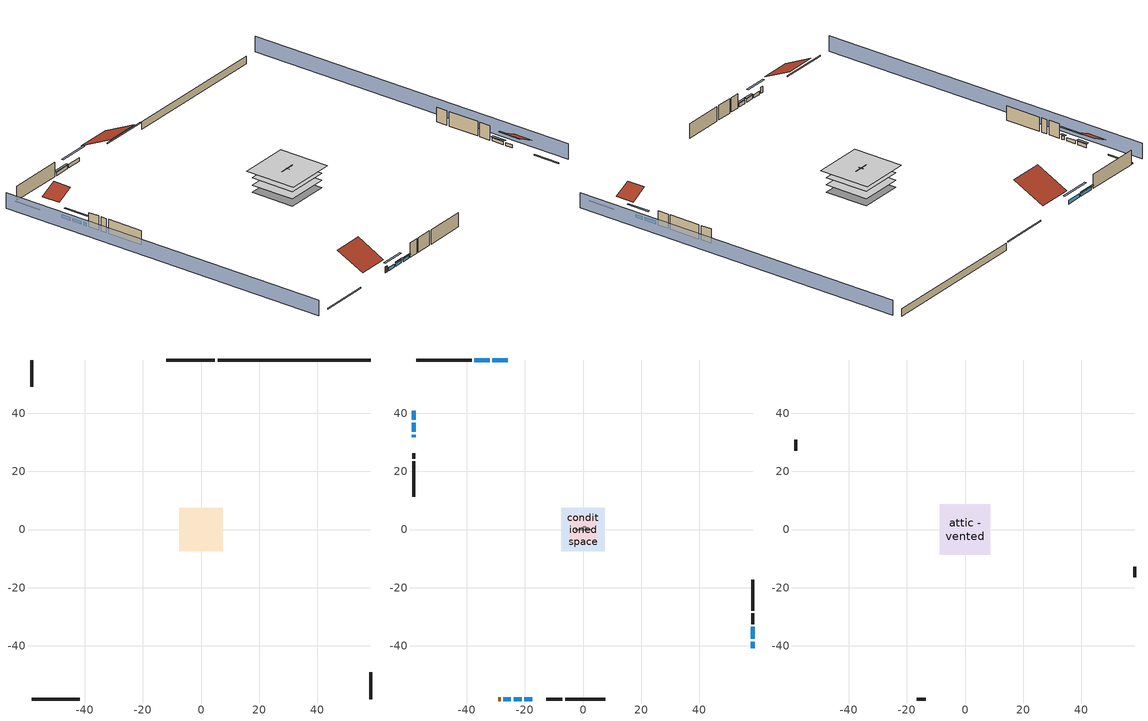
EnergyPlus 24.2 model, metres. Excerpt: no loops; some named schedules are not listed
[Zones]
basement - unconditioned
 floor foundation (Slab2 construction): -7.41,-7.41 -7.41,7.41 7.41,7.41 7.41,-7.41 z-2.13
 wall outside (RimJoist1 construction): 4.74,58.28 -11.93,58.28 z0.3:0.61
 wall outside (RimJoist2 construction): 58.28,-58.28 58.28,-49.02 z0.3:0.61
 wall outside (RimJoist3 construction): -58.28,-58.28 -41.61,-58.28 z0.3:0.61
 wall outside (RimJoist4 construction): -58.28,58.28 -58.28,49.02 z0.3:0.61
 wall foundation (FoundationWall1 construction): 58.28,58.28 5.67,58.28 z-2.13:0.3
air source heat pump airloop ret air zone
 floor adiabatic (AdiabaticConst): 0,0 0,1 1,1 1,0 z0
 wall adiabatic (AdiabaticConst): 0,1 0,0 1,0 1,1 0,1 z0:1
 ceiling adiabatic (AdiabaticConst): 1,0 1,1 0,1 0,0 z1
conditioned space
 floor to basement - unconditioned (Floor1 construction): -7.41,-7.41 -7.41,7.41 7.41,7.41 7.41,-7.41 z0.3
 floor to garage (Floor2 construction): -4.48,-4.48 -4.48,4.48 4.48,4.48 4.48,-4.48 z0.3
 floor adiabatic (AdiabaticFloorConstruction): -7.41,-7.41 -7.41,7.41 7.41,7.41 7.41,-7.41 z2.74
 wall outside (AdiabaticWallConstruction 1): -29.2,-58.28 -28.28,-58.28 z0.3:2.34
 wall outside (AdiabaticWallConstruction): -25.83,58.28 -31.15,58.28 / -32.08,58.28 -37.4,58.28 / -20.2,-58.28 -17.5,-58.28 / -58.28,32.63 -58.28,31.73 z0.3:1.49; -58.28,40.89 -58.28,37.69 / 58.28,-37.61 58.28,-33.43 / -58.28,36.76 -58.28,33.56 z0.3:1.4; 58.28,-40.89 58.28,-38.53 z0.3:1.34; -27.35,-58.28 -24.78,-58.28 z0.3:1.43; -23.85,-58.28 -21.13,-58.28 z0.3:1.52
 wall outside (Wall3 construction): -38.33,58.28 -57.35,58.28 z0.3:5.18
 wall outside (Wall4 construction): 58.28,-27.92 58.28,-17.35 z0.3:5.18
 wall outside (Wall7 construction): -6.14,-58.28 7.67,-58.28 z0.3:5.18
 wall outside (Wall8 construction): -58.28,23.42 -58.28,11.25 z0.3:5.18
 wall to garage (Wall5 construction): -2.74,0 2.74,0 z0.3:5.18
 wall to garage (Wall6 construction): 0,-0.91 0,0.91 z0.3:5.18
 window (WindowConstruction): -25.83,58.28 -31.15,58.28 z0.3:1.49
 window (WindowConstruction 9): -58.28,40.89 -58.28,37.69 z0.3:1.4
 window (WindowConstruction 1): -32.08,58.28 -37.4,58.28 z0.3:1.49
 window (WindowConstruction 2): 58.28,-40.89 58.28,-38.53 z0.3:1.34
 window (WindowConstruction 3): 58.28,-37.61 58.28,-33.43 z0.3:1.4
 window (WindowConstruction 4): -27.35,-58.28 -24.78,-58.28 z0.3:1.43
 window (WindowConstruction 5): -23.85,-58.28 -21.13,-58.28 z0.3:1.52
 window (WindowConstruction 6): -20.2,-58.28 -17.5,-58.28 z0.3:1.49
 window (WindowConstruction 7): -58.28,36.76 -58.28,33.56 z0.3:1.4
 window (WindowConstruction 8): -58.28,32.63 -58.28,31.73 z0.3:1.49
 door (Door): -29.2,-58.28 -28.28,-58.28 z0.3:2.34
 ceiling adiabatic (AdiabaticFloorConstruction): 7.41,-7.41 7.41,7.41 -7.41,7.41 -7.41,-7.41 z2.74
garage
 floor foundation (Slab1 construction): -4.48,-4.48 -4.48,4.48 4.48,4.48 4.48,-4.48 z0
 wall outside (Wall1 construction): 58.28,-32.5 58.28,-28.84 z0.3:5.18
 wall outside (Wall12 construction): -58.28,26.18 -58.28,24.35 z0.3:5.18
 wall outside (Wall2 construction): -12.56,-58.28 -7.07,-58.28 z0.3:5.18
attic - vented
 floor to conditioned space (Floor3 construction Reversed): -8.66,-8.66 -8.66,8.66 8.66,8.66 8.66,-8.66 z5.18
 wall outside (Wall10 construction): -58.28,30.81 -58.28,27.11 z0.3:5.18
 wall outside (Wall11 construction): -16.57,-58.28 -13.48,-58.28 z0.3:5.18
 wall outside (Wall9 construction): 58.28,-16.42 58.28,-12.72 z0.3:5.18
 roof outside (Roof1 construction): -24.9,58.28,5.18 -24.9,47.51,10.57 -12.86,47.51,10.57 -12.86,58.28,5.18
 roof outside (Roof2 construction): 58.28,-41.82,5.18 52.68,-41.82,7.98 52.68,-48.09,7.98 58.28,-48.09,5.18
 roof outside (Roof3 construction): -58.28,41.82,5.18 -52.68,41.82,7.98 -52.68,48.09,7.98 -58.28,48.09,5.18
 roof outside (Roof4 construction): -30.12,-58.28,5.18 -30.12,-48.84,9.9 -40.68,-48.84,9.9 -40.68,-58.28,5.18
shading: -62.85,58.28 -62.85,-58.28 / 62.85,-58.28 62.85,58.28 z0:5.18; -33.9,58.28 -23.09,58.28 -23.09,58.89 -33.9,58.89 z4.24; -58.28,37.39 -58.28,41.2 -58.89,41.2 -58.89,37.39 z1.71; -37.71,58.28 -31.78,58.28 -31.78,58.89 -37.71,58.89 z1.8; 58.28,-35.79 58.28,-43.64 58.89,-43.64 58.89,-35.79 z4.08; 58.28,-33.13 58.28,-37.91 58.89,-37.91 58.89,-33.13 z1.71; -22.04,-58.28 -30.1,-58.28 -30.1,-58.89 -22.04,-58.89 z4.18; -20.83,-58.28 -24.16,-58.28 -24.16,-58.89 -20.83,-58.89 z1.83; -17.19,-58.28 -20.51,-58.28 -20.51,-58.89 -17.19,-58.89 z1.8; -58.28,30.82 -58.28,39.51 -58.89,39.51 -58.89,30.82 z4.15; -58.28,31.43 -58.28,32.94 -58.89,32.94 -58.89,31.43 z1.8
[Building]
Building 1: Terrain=Suburbs
[Site:Location]
Portland Intl Arpt_OR: Latitude {deg}=45.59; Longitude {deg}=-122.6; Time Zone {hr}=-8; Elevation {m}=33; Keep Site Location Information=Yes
[Site:GroundTemperature:Shallow]
10.2558, 8.96328, 8.85977, 9.47314, 11.9355, 14.3863, 16.5111, 17.8571, 17.9714, 16.8767, 14.8061, 12.4304
[Site:WaterMainsTemperature]
Calculation Method=Schedule; Temperature Schedule=mains temperature schedule
[Material] Roughness=Rough; Thermal Absorptance=0.9
Name | Thickness {m} | Conductivity {W/m-K} | Density {kg/m3} | Specific Heat {J/kg-K} | Solar Absorptance | Visible Absorptance
asphalt or fiberglass shingles | 0.00635 | 0.162714 | 1121.4 | 1465.45 | 0.85 | 0.85
ceiling loosefill ins | 0.0846667 | 0.0480833 | 16.02 | 1046.75 | 0.7 | 0.7
ceiling stud and cavity | 0.1397 | 0.0920385 | 65.682 | 1177.47 | 0.7 | 0.7
concrete 4.0 in. | 0.1016 | 1.803125 | 2242.8 | 837.4 | 0.7 | 0.7
concrete 8.0 in. | 0.2032 | 1.803125 | 2242.8 | 837.4 | 0.7 | 0.7
door material | 0.04445 | 0.0612267 | 512.64 | 1214.23 | 0.7 | 0.7
floor covering | 0.0127 | 0.0433444 | 54.468 | 1339.84 | 0.6 | 0.6
floor rigid ins; wall rigid ins | 0.512978 | 0.029427 | 32.04 | 1214.23 | 0.7 | 0.7
floor stud and cavity | 0.1397 | 0.923637 | 92.3553 | 1139.71 | 0.7 | 0.7
floor stud and cavity 1 | 0.1397 | 1.75129 | 37.0049 | 1207.88 | 0.7 | 0.7
furniture material basement - unconditioned 1; furniture material conditioned space 1; furniture material garage 1 | 0.1524 | 0.115458 | 640.8 | 1214.23 | 0.6 | 0.6
gypsum board | 0.0127 | 0.160291 | 801 | 837.4 | 0.6 | 0.6
osb sheathing 0.5 in. | 0.0127 | 0.115458 | 512.64 | 1214.23 | 0.6 | 0.6
osb sheathing 0.5 in. 1; osb sheathing 0.5 in. 2; osb sheathing 0.5 in. 3 | 0.0127 | 0.115458 | 512.64 | 1214.23 | 0.7 | 0.7
osb sheathing 0.75 in. | 0.01905 | 0.115458 | 512.64 | 1214.23 | 0.7 | 0.7
rim joist stud and cavity | 0.0508 | 0.178688 | 50.32683 | 1063.81 | 0.6 | 0.6
roof rigid ins | 0.00281632 | 0.029427 | 32.04 | 1214.23 | 0.7 | 0.7
wall stud and cavity | 0.1397 | 0.727959 | 139.0536 | 1170.24 | 0.6 | 0.6
wall stud and cavity 1 | 0.1397 | 0.550994 | 139.0536 | 1170.24 | 0.7 | 0.7
wall stud and cavity 2 | 0.1397 | 0.335416 | 139.0536 | 1170.24 | 0.7 | 0.7
wall stud and cavity 3 | 0.0889 | 0.380278 | 52.3479 | 1209.89 | 0.7 | 0.7
wall stud and cavity 4 | 0.0889 | 0.391764 | 83.0341 | 1211.67 | 0.7 | 0.7
wood siding | 0.0254 | 0.102417 | 544.68 | 1172.36 | 0.85 | 0.85
wood siding 1; wood siding 2 | 0.0254 | 0.102417 | 544.68 | 1172.36 | 0.7 | 0.7
[Material:NoMass]
Adiabatic: Roughness=Rough; Thermal Resistance {m2-K/W}=176.1; Thermal Absorptance=0.9; Solar Absorptance=0.7; Visible Absorptance=0.7
[WindowMaterial:SimpleGlazingSystem]
WindowMaterial: U-Factor {W/m2-K}=4.76952; Solar Heat Gain Coefficient=0.63
[Construction]
AdiabaticConst: Adiabatic
AdiabaticFloorConstruction: floor stud and cavity 1, floor rigid ins, osb sheathing 0.75 in., floor covering
AdiabaticWallConstruction: wood siding 1, wall rigid ins, wall stud and cavity 3, gypsum board
AdiabaticWallConstruction 1: wood siding 2, wall rigid ins, wall stud and cavity 3, gypsum board
Door: door material
Floor1 construction; Floor2 construction: floor stud and cavity, osb sheathing 0.75 in., floor covering
Floor3 construction Reversed: gypsum board, ceiling stud and cavity, ceiling loosefill ins
FoundationWall1 construction: concrete 8.0 in.
furniture construction basement - unconditioned 1: furniture material basement - unconditioned 1
furniture construction conditioned space 1: furniture material conditioned space 1
furniture construction garage 1: furniture material garage 1
PartitionWallConstruction: gypsum board, wall stud and cavity 4, gypsum board
RimJoist1 construction; RimJoist2 construction; RimJoist3 construction; RimJoist4 construction: wood siding, rim joist stud and cavity
Roof1 construction; Roof2 construction; Roof3 construction; Roof4 construction: asphalt or fiberglass shingles, roof rigid ins, osb sheathing 0.5 in.
Slab1 construction; Slab2 construction: concrete 4.0 in.
Wall1 construction; Wall2 construction: wood siding, osb sheathing 0.5 in. 1, wall stud and cavity
Wall10 construction; Wall11 construction; Wall12 construction; Wall9 construction: wood siding, osb sheathing 0.5 in. 3, wall stud and cavity
Wall3 construction; Wall4 construction: wood siding, osb sheathing 0.5 in. 1, wall stud and cavity 1, gypsum board
Wall5 construction: osb sheathing 0.5 in. 2, wall stud and cavity 2, gypsum board
Wall6 construction: osb sheathing 0.5 in. 3, wall stud and cavity 2, gypsum board
Wall7 construction; Wall8 construction: wood siding, osb sheathing 0.5 in. 3, wall stud and cavity 1, gypsum board
WindowConstruction; WindowConstruction 1; WindowConstruction 2; WindowConstruction 3; WindowConstruction 4; WindowConstruction 5; WindowConstruction 6; WindowConstruction 7; WindowConstruction 8; WindowConstruction 9: WindowMaterial
[Zone] Multiplier=1
Name | Volume {m3} | Part of Total Floor Area
air source heat pump airloop ret air zone | 1 | No
attic - vented | 386.638 | Yes
basement - unconditioned | 534.962 | Yes
conditioned space | 1265.65 | Yes
garage | 195.726 | Yes
[Space]
Name | Zone | Space Type | Volume {m3}
air source heat pump airloop ret air space | air source heat pump airloop ret air zone | Plenum Space Type
attic - vented 1 | attic - vented |  | 386.638
basement - unconditioned 1 | basement - unconditioned |  | 534.962
conditioned space 1 | conditioned space |  | 1265.65
garage 1 | garage |  | 195.726
[SpaceList]
Plenum Space Type: air source heat pump airloop ret air space
[OtherEquipment] Design Level Calculation Method=EquipmentLevel
Name | Fuel Type | Zone or ZoneList or Space or SpaceList | Schedule | Design Level {W} | Fraction Latent | Fraction Radiant | Fraction Lost
air source heat pump airloop_0 RetCondToRP; air source heat pump airloop_0 RetSensLkToRP | None | air source heat pump airloop ret air space | Always On Discrete | 0 | 0 | 0 | 0
air source heat pump airloop_0 RetLatLkToRP | None | air source heat pump airloop ret air space | Always On Discrete | 0 | 1 | 0 | 0
air source heat pump airloop_0 RetCondToDZ; air source heat pump airloop_0 SupCondToDZ; air source heat pump airloop_0 SupSensLkToDZ; water heater sens | None | basement - unconditioned 1 | Always On Discrete | 0 | 0 | 0 | 0
air source heat pump airloop_0 SupLatLkToDZ; water heater lat | None | basement - unconditioned 1 | Always On Discrete | 0 | 1 | 0 | 0
water heater energy adjustment1 | Electricity | basement - unconditioned 1 | Always On Discrete | 0.01 | 0 | 0 | 1
air source heat pump airloop_0 SupCondToLv; air source heat pump airloop_0 SupSensLkToCond; mech vent house fan sensible load | None | conditioned space 1 | Always On Discrete | 0 | 0 | 0 | 0
air source heat pump airloop_0 SupLatLkToCond; mech vent house fan latent load | None | conditioned space 1 | Always On Discrete | 0 | 1 | 0 | 0
clothes dryer 1 | Electricity | conditioned space 1 | clothes_dryer | 0 | 0.015 | 0.081 | 0.85
cooking range 1 | NaturalGas | conditioned space 1 | cooking_range | 2844.03 | 0.16 | 0.384 | 0.2
general water use latent | None | conditioned space 1 | general water use schedule | 210.334 | 1 | 0 | 0
general water use sensible | None | conditioned space 1 | general water use schedule | -207.293 | 0 | 0.6 | 0
[ZoneInfiltration:EffectiveLeakageArea] Schedule=Always On Discrete
Name | Zone or Space | Effective Air Leakage Area {cm2} | Stack Coefficient | Wind Coefficient
infil attic - vented 1 | attic - vented 1 | 9987.63 | 0.000269167 | 4.70881e-05
infil garage 1 | garage 1 | 122.327 | 0.000129147 | 4.64657e-05
[ZoneMixing] Schedule=Always On Continuous; Design Flow Rate Calculation Method=Flow/Zone; Design Flow Rate {m3/s}=0
Name | Zone or Space | Source Zone or Space
whole house fan mix | attic - vented | conditioned space
air source heat pump airloop_0 ZoneMixCondToDZ mix | basement - unconditioned | conditioned space
air source heat pump airloop_0 ZoneMixDZToCond mix | conditioned space | basement - unconditioned
[SurfaceProperty:ExposedFoundationPerimeter] Exposed Perimeter Calculation Method=TotalExposedPerimeter
Name | Total Exposed Perimeter {m}
Slab2 | 52.60848
Slab1 | 21.9456
[InternalMass]
Name | Construction | Zone or ZoneList | Space or SpaceList | Surface Area {m2}
furniture mass basement - unconditioned 1 | furniture construction basement - unconditioned 1 | basement - unconditioned | basement - unconditioned 1 | 87.75621
furniture mass conditioned space 1 | furniture construction conditioned space 1 | conditioned space | conditioned space 1 | 207.62
partition wall mass | PartitionWallConstruction | conditioned space | conditioned space 1 | 519.049
furniture mass garage 1 | furniture construction garage 1 | garage | garage 1 | 8.02682
[ZoneInfiltration:DesignFlowRate] Schedule=Always On Discrete
Name | Zone or ZoneList or Space or SpaceList | Design Flow Rate Calculation Method | Design Flow Rate {m3/s} | Air Changes per Hour {1/hr} | Constant Term Coefficient | Temperature Term Coefficient | Velocity Term Coefficient | Velocity Squared Term Coefficient
basement_unconditioned 1 duct leakage imbalance infil flow | basement - unconditioned 1 | Flow/Zone | 0
infil basement - unconditioned 1 | basement - unconditioned 1 | AirChanges/Hour |  | 0.1 | 1 | 0 | 0 | 0
infil flow; natural vent flow; whole house fan flow | conditioned space 1 | Flow/Zone | 0
[SurfaceProperty:IncidentSolarMultiplier] Incident Solar Multiplier=1; Incident Solar Multiplier Schedule=trans schedule winter=0.85 summer=0.7
Window1; Window10; Window2; Window3; Window4; Window5; Window6; Window7; Window8; Window9
[Lights] Design Level Calculation Method=LightingLevel; Return Air Fraction=0; Fraction Radiant=0.6; Fraction Visible=0.2; Fraction Replaceable=1
Name | Zone or ZoneList or Space or SpaceList | Schedule | Lighting Level {W}
interior lighting | conditioned space 1 | lighting_interior | 647.284
garage lighting | garage 1 | lighting_garage | 8.35608
[People]
occupants: Zone or ZoneList or Space or SpaceList=conditioned space 1; Number of People Schedule=occupants; Number of People Calculation Method=People; Number of People=11; Fraction Radiant=0.314171; Sensible Heat Fraction=0.56303; Activity Level Schedule=occupants activity schedule; Carbon Dioxide Generation Rate {m3/s-W}=0; Enable ASHRAE 55 Comfort Warnings=No; Mean Radiant Temperature Calculation Type=EnclosureAveraged
[ElectricEquipment] Zone or ZoneList or Space or SpaceList=conditioned space 1; Design Level Calculation Method=EquipmentLevel
Name | Schedule | Design Level {W} | Fraction Latent | Fraction Radiant | Fraction Lost
ceiling fan | ceiling_fan | 17.4693 | 0 | 0.558 | 0
clothes dryer | clothes_dryer | 4072.78 | 0.015 | 0.081 | 0.85
clothes washer | clothes_washer | 165.915 | 0.03 | 0.162 | 0.7
cooking range | cooking_range | 97.0423 | 0.16 | 0.384 | 0.2
dishwasher | dishwasher | 581.612 | 0.3 | 0.18 | 0.4
fridge | fridge schedule | 49.4292 | 0 | 0.6 | 0
mech vent bath fan 0 | mech vent bath fan 0 schedule | 30 | 0 | 0 | 1
mech vent house fan | mech vent house fan schedule | 0 | 0 | 0 | 1
mech vent house fan cfis | mech vent house fan cfis schedule | 0 | 0 | 0 | 0
mech vent range fan 0 | mech vent range fan 0 schedule | 30 | 0 | 0 | 1
misc plug loads | plug_loads_other | 891.859 | 0.021 | 0.558 | 0.049
misc tv | plug_loads_tv | 1100.16 | 0 | 0.6 | 0
whole house fan | Always On Discrete | 0 | 0 | 0 | 1
[AirLoopHVAC:ReturnPlenum]
Air Loop HVAC Return Plenum 1: Zone=air source heat pump airloop ret air zone
[Foundation:Kiva] Wall Depth Below Slab {m}=0.2032
Name | Initial Indoor Air Temperature {C} | Wall Height Above Grade {m}
Foundation Kiva 1 | 13.4258 | 0.1016
Foundation Kiva 2 | 9.52053 | 0.3048
[Foundation:Kiva:Settings]
Soil Conductivity {W/m-K}=0.8655; Soil Density {kg/m3}=1842.3; Soil Specific Heat {J/kg-K}=418.7; Ground Solar Absorptivity=0.9; Ground Thermal Absorptivity=0.9; Ground Surface Roughness {m}=0.03; Far-Field Width {m}=40; Deep-Ground Boundary Condition=ZeroFlux; Deep-Ground Depth {m}=40; Minimum Cell Dimension {m}=0.2; Maximum Cell Growth Coefficient=3; Simulation Timestep=Timestep
[Exterior:Lights]
exterior lighting: Schedule=exterior lighting schedule; Design Level {W}=14.5504
[EnergyManagementSystem:Sensor] Output:Variable or Output:Meter Index Key=basement - unconditioned
Name | Output:Variable or Output:Meter
air_source_heat_pump_airloop_0_DZ_T_s | Zone Air Temperature
air_source_heat_pump_airloop_0_DZ_W_s | Zone Mean Air Humidity Ratio
water_heater_amb_rh | Zone Air Relative Humidity
water_heater_amb_temp | Zone Mean Air Temperature
[Schedule:Constant]
Name | Hourly Value
Always On Discrete; Always On Continuous; mech vent house fan schedule; mech vent house fan cfis schedule | 1
occupants activity schedule | 117.228
fridge schedule | 0
[Schedule:Day:Interval]
trans schedule winter=0.85 summer=0.7 day; trans schedule winter=0.85 summer=0.7 day 2: No, 24:00, 0.85
trans schedule winter=0.85 summer=0.7 day 1: No, 24:00, 0.7
trans schedule winter=0.85 summer=0.7 default day; mech vent bath fan 0 schedule default day; mech vent range fan 0 schedule default day; general water use schedule default day; exterior lighting schedule default day: No, 24:00, 0
mech vent bath fan 0 schedule day: No, 15:00, 0, 16:00, 1, 24:00, 0
mech vent range fan 0 schedule day: No, 19:00, 0, 20:00, 1, 24:00, 0
general water use schedule day: No, 01:00, 0.315068, 03:00, 0.287671, 04:00, 0.342466, 05:00, 0.369863, 06:00, 0.520548, 07:00, 0.60274, 08:00, 0.534247, 10:00, 0.506849, 11:00, 0.465753, 14:00, 0.479452, 15:00, 0.534247, 16:00, 0.589041, 17:00, 0.69863, 18:00, 0.876712, 19:00, 0.890411, 20:00, 0.986301, 21:00, 1, 22:00, 0.863014, 23:00, 0.616438, 24:00, 0.465753
exterior lighting schedule day: No, 01:00, 0.566667, 03:00, 0.524167, 05:00, 0.495833, 06:00, 0.5525, 07:00, 0.623333, 08:00, 0.580833, 09:00, 0.439167, 10:00, 0.354167, 12:00, 0.34, 13:00, 0.354167, 14:00, 0.396667, 15:00, 0.425, 16:00, 0.495833, 17:00, 0.623333, 18:00, 0.793333, 19:00, 0.906667, 20:00, 0.963333, 21:00, 0.991667, 22:00, 0.920833, 23:00, 0.793333, 24:00, 0.665833
[Schedule:Week:Daily]
trans schedule winter=0.85 summer=0.7 Week Rule - Jan1-May26: trans schedule winter=0.85 summer=0.7 day, trans schedule winter=0.85 summer=0.7 day, trans schedule winter=0.85 summer=0.7 day, trans schedule winter=0.85 summer=0.7 day, trans schedule winter=0.85 summer=0.7 day, trans schedule winter=0.85 summer=0.7 day, trans schedule winter=0.85 summer=0.7 day, trans schedule winter=0.85 summer=0.7 default day, trans schedule winter=0.85 summer=0.7 default day, trans schedule winter=0.85 summer=0.7 default day, trans schedule winter=0.85 summer=0.7 default day, trans schedule winter=0.85 summer=0.7 default day
trans schedule winter=0.85 summer=0.7 Week Rule - May27-Jun2: trans schedule winter=0.85 summer=0.7 day, trans schedule winter=0.85 summer=0.7 day, trans schedule winter=0.85 summer=0.7 day, trans schedule winter=0.85 summer=0.7 day, trans schedule winter=0.85 summer=0.7 day, trans schedule winter=0.85 summer=0.7 day 1, trans schedule winter=0.85 summer=0.7 day 1, trans schedule winter=0.85 summer=0.7 default day, trans schedule winter=0.85 summer=0.7 default day, trans schedule winter=0.85 summer=0.7 default day, trans schedule winter=0.85 summer=0.7 default day, trans schedule winter=0.85 summer=0.7 default day
trans schedule winter=0.85 summer=0.7 Week Rule - Jun3-Sep29: trans schedule winter=0.85 summer=0.7 day 1, trans schedule winter=0.85 summer=0.7 day 1, trans schedule winter=0.85 summer=0.7 day 1, trans schedule winter=0.85 summer=0.7 day 1, trans schedule winter=0.85 summer=0.7 day 1, trans schedule winter=0.85 summer=0.7 day 1, trans schedule winter=0.85 summer=0.7 day 1, trans schedule winter=0.85 summer=0.7 default day, trans schedule winter=0.85 summer=0.7 default day, trans schedule winter=0.85 summer=0.7 default day, trans schedule winter=0.85 summer=0.7 default day, trans schedule winter=0.85 summer=0.7 default day
trans schedule winter=0.85 summer=0.7 Week Rule - Sep30-Oct6: trans schedule winter=0.85 summer=0.7 day 1, trans schedule winter=0.85 summer=0.7 day 2, trans schedule winter=0.85 summer=0.7 day 2, trans schedule winter=0.85 summer=0.7 day 2, trans schedule winter=0.85 summer=0.7 day 2, trans schedule winter=0.85 summer=0.7 day 2, trans schedule winter=0.85 summer=0.7 day 2, trans schedule winter=0.85 summer=0.7 default day, trans schedule winter=0.85 summer=0.7 default day, trans schedule winter=0.85 summer=0.7 default day, trans schedule winter=0.85 summer=0.7 default day, trans schedule winter=0.85 summer=0.7 default day
trans schedule winter=0.85 summer=0.7 Week Rule - Oct7-Dec31: trans schedule winter=0.85 summer=0.7 day 2, trans schedule winter=0.85 summer=0.7 day 2, trans schedule winter=0.85 summer=0.7 day 2, trans schedule winter=0.85 summer=0.7 day 2, trans schedule winter=0.85 summer=0.7 day 2, trans schedule winter=0.85 summer=0.7 day 2, trans schedule winter=0.85 summer=0.7 day 2, trans schedule winter=0.85 summer=0.7 default day, trans schedule winter=0.85 summer=0.7 default day, trans schedule winter=0.85 summer=0.7 default day, trans schedule winter=0.85 summer=0.7 default day, trans schedule winter=0.85 summer=0.7 default day
mech vent bath fan 0 schedule Week Rule - Jan1-Dec31: mech vent bath fan 0 schedule day, mech vent bath fan 0 schedule day, mech vent bath fan 0 schedule day, mech vent bath fan 0 schedule day, mech vent bath fan 0 schedule day, mech vent bath fan 0 schedule day, mech vent bath fan 0 schedule day, mech vent bath fan 0 schedule default day, mech vent bath fan 0 schedule default day, mech vent bath fan 0 schedule default day, mech vent bath fan 0 schedule default day, mech vent bath fan 0 schedule default day
mech vent range fan 0 schedule Week Rule - Jan1-Dec31: mech vent range fan 0 schedule day, mech vent range fan 0 schedule day, mech vent range fan 0 schedule day, mech vent range fan 0 schedule day, mech vent range fan 0 schedule day, mech vent range fan 0 schedule day, mech vent range fan 0 schedule day, mech vent range fan 0 schedule default day, mech vent range fan 0 schedule default day, mech vent range fan 0 schedule default day, mech vent range fan 0 schedule default day, mech vent range fan 0 schedule default day
general water use schedule Week Rule - Jan1-Dec31: general water use schedule day, general water use schedule day, general water use schedule day, general water use schedule day, general water use schedule day, general water use schedule day, general water use schedule day, general water use schedule default day, general water use schedule default day, general water use schedule default day, general water use schedule default day, general water use schedule default day
exterior lighting schedule Week Rule - Jan1-Jan27: exterior lighting schedule day, exterior lighting schedule day, exterior lighting schedule day, exterior lighting schedule day, exterior lighting schedule day, exterior lighting schedule day, exterior lighting schedule day, exterior lighting schedule default day, exterior lighting schedule default day, exterior lighting schedule default day, exterior lighting schedule default day, exterior lighting schedule default day
exterior lighting schedule Week Rule - Jan28-Feb3: exterior lighting schedule day, exterior lighting schedule day, exterior lighting schedule day, exterior lighting schedule day, exterior lighting schedule day 1, exterior lighting schedule day 1, exterior lighting schedule day 1, exterior lighting schedule default day, exterior lighting schedule default day, exterior lighting schedule default day, exterior lighting schedule default day, exterior lighting schedule default day
exterior lighting schedule Week Rule - Feb4-Feb24: exterior lighting schedule day 1, exterior lighting schedule day 1, exterior lighting schedule day 1, exterior lighting schedule day 1, exterior lighting schedule day 1, exterior lighting schedule day 1, exterior lighting schedule day 1, exterior lighting schedule default day, exterior lighting schedule default day, exterior lighting schedule default day, exterior lighting schedule default day, exterior lighting schedule default day
exterior lighting schedule Week Rule - Feb25-Mar3: exterior lighting schedule day 1, exterior lighting schedule day 1, exterior lighting schedule day 1, exterior lighting schedule day 1, exterior lighting schedule day 2, exterior lighting schedule day 2, exterior lighting schedule day 2, exterior lighting schedule default day, exterior lighting schedule default day, exterior lighting schedule default day, exterior lighting schedule default day, exterior lighting schedule default day
exterior lighting schedule Week Rule - Mar4-Mar31: exterior lighting schedule day 2, exterior lighting schedule day 2, exterior lighting schedule day 2, exterior lighting schedule day 2, exterior lighting schedule day 2, exterior lighting schedule day 2, exterior lighting schedule day 2, exterior lighting schedule default day, exterior lighting schedule default day, exterior lighting schedule default day, exterior lighting schedule default day, exterior lighting schedule default day
exterior lighting schedule Week Rule - Apr1-Apr28: exterior lighting schedule day 3, exterior lighting schedule day 3, exterior lighting schedule day 3, exterior lighting schedule day 3, exterior lighting schedule day 3, exterior lighting schedule day 3, exterior lighting schedule day 3, exterior lighting schedule default day, exterior lighting schedule default day, exterior lighting schedule default day, exterior lighting schedule default day, exterior lighting schedule default day
exterior lighting schedule Week Rule - Apr29-May5: exterior lighting schedule day 3, exterior lighting schedule day 3, exterior lighting schedule day 4, exterior lighting schedule day 4, exterior lighting schedule day 4, exterior lighting schedule day 4, exterior lighting schedule day 4, exterior lighting schedule default day, exterior lighting schedule default day, exterior lighting schedule default day, exterior lighting schedule default day, exterior lighting schedule default day
exterior lighting schedule Week Rule - May6-May26: exterior lighting schedule day 4, exterior lighting schedule day 4, exterior lighting schedule day 4, exterior lighting schedule day 4, exterior lighting schedule day 4, exterior lighting schedule day 4, exterior lighting schedule day 4, exterior lighting schedule default day, exterior lighting schedule default day, exterior lighting schedule default day, exterior lighting schedule default day, exterior lighting schedule default day
exterior lighting schedule Week Rule - May27-Jun2: exterior lighting schedule day 4, exterior lighting schedule day 4, exterior lighting schedule day 4, exterior lighting schedule day 4, exterior lighting schedule day 4, exterior lighting schedule day 5, exterior lighting schedule day 5, exterior lighting schedule default day, exterior lighting schedule default day, exterior lighting schedule default day, exterior lighting schedule default day, exterior lighting schedule default day
exterior lighting schedule Week Rule - Jun3-Jun30: exterior lighting schedule day 5, exterior lighting schedule day 5, exterior lighting schedule day 5, exterior lighting schedule day 5, exterior lighting schedule day 5, exterior lighting schedule day 5, exterior lighting schedule day 5, exterior lighting schedule default day, exterior lighting schedule default day, exterior lighting schedule default day, exterior lighting schedule default day, exterior lighting schedule default day
exterior lighting schedule Week Rule - Jul1-Jul28: exterior lighting schedule day 6, exterior lighting schedule day 6, exterior lighting schedule day 6, exterior lighting schedule day 6, exterior lighting schedule day 6, exterior lighting schedule day 6, exterior lighting schedule day 6, exterior lighting schedule default day, exterior lighting schedule default day, exterior lighting schedule default day, exterior lighting schedule default day, exterior lighting schedule default day
exterior lighting schedule Week Rule - Jul29-Aug4: exterior lighting schedule day 6, exterior lighting schedule day 6, exterior lighting schedule day 6, exterior lighting schedule day 7, exterior lighting schedule day 7, exterior lighting schedule day 7, exterior lighting schedule day 7, exterior lighting schedule default day, exterior lighting schedule default day, exterior lighting schedule default day, exterior lighting schedule default day, exterior lighting schedule default day
exterior lighting schedule Week Rule - Aug5-Aug25: exterior lighting schedule day 7, exterior lighting schedule day 7, exterior lighting schedule day 7, exterior lighting schedule day 7, exterior lighting schedule day 7, exterior lighting schedule day 7, exterior lighting schedule day 7, exterior lighting schedule default day, exterior lighting schedule default day, exterior lighting schedule default day, exterior lighting schedule default day, exterior lighting schedule default day
exterior lighting schedule Week Rule - Aug26-Sep1: exterior lighting schedule day 7, exterior lighting schedule day 7, exterior lighting schedule day 7, exterior lighting schedule day 7, exterior lighting schedule day 7, exterior lighting schedule day 7, exterior lighting schedule day 8, exterior lighting schedule default day, exterior lighting schedule default day, exterior lighting schedule default day, exterior lighting schedule default day, exterior lighting schedule default day
exterior lighting schedule Week Rule - Sep2-Sep29: exterior lighting schedule day 8, exterior lighting schedule day 8, exterior lighting schedule day 8, exterior lighting schedule day 8, exterior lighting schedule day 8, exterior lighting schedule day 8, exterior lighting schedule day 8, exterior lighting schedule default day, exterior lighting schedule default day, exterior lighting schedule default day, exterior lighting schedule default day, exterior lighting schedule default day
exterior lighting schedule Week Rule - Sep30-Oct6: exterior lighting schedule day 8, exterior lighting schedule day 9, exterior lighting schedule day 9, exterior lighting schedule day 9, exterior lighting schedule day 9, exterior lighting schedule day 9, exterior lighting schedule day 9, exterior lighting schedule default day, exterior lighting schedule default day, exterior lighting schedule default day, exterior lighting schedule default day, exterior lighting schedule default day
exterior lighting schedule Week Rule - Oct7-Oct27: exterior lighting schedule day 9, exterior lighting schedule day 9, exterior lighting schedule day 9, exterior lighting schedule day 9, exterior lighting schedule day 9, exterior lighting schedule day 9, exterior lighting schedule day 9, exterior lighting schedule default day, exterior lighting schedule default day, exterior lighting schedule default day, exterior lighting schedule default day, exterior lighting schedule default day
exterior lighting schedule Week Rule - Oct28-Nov3: exterior lighting schedule day 9, exterior lighting schedule day 9, exterior lighting schedule day 9, exterior lighting schedule day 9, exterior lighting schedule day 10, exterior lighting schedule day 10, exterior lighting schedule day 10, exterior lighting schedule default day, exterior lighting schedule default day, exterior lighting schedule default day, exterior lighting schedule default day, exterior lighting schedule default day
exterior lighting schedule Week Rule - Nov4-Nov24: exterior lighting schedule day 10, exterior lighting schedule day 10, exterior lighting schedule day 10, exterior lighting schedule day 10, exterior lighting schedule day 10, exterior lighting schedule day 10, exterior lighting schedule day 10, exterior lighting schedule default day, exterior lighting schedule default day, exterior lighting schedule default day, exterior lighting schedule default day, exterior lighting schedule default day
exterior lighting schedule Week Rule - Nov25-Dec1: exterior lighting schedule day 10, exterior lighting schedule day 10, exterior lighting schedule day 10, exterior lighting schedule day 10, exterior lighting schedule day 10, exterior lighting schedule day 10, exterior lighting schedule day 11, exterior lighting schedule default day, exterior lighting schedule default day, exterior lighting schedule default day, exterior lighting schedule default day, exterior lighting schedule default day
exterior lighting schedule Week Rule - Dec2-Dec31: exterior lighting schedule day 11, exterior lighting schedule day 11, exterior lighting schedule day 11, exterior lighting schedule day 11, exterior lighting schedule day 11, exterior lighting schedule day 11, exterior lighting schedule day 11, exterior lighting schedule default day, exterior lighting schedule default day, exterior lighting schedule default day, exterior lighting schedule default day, exterior lighting schedule default day
[Schedule:Year]
trans schedule winter=0.85 summer=0.7: trans schedule winter=0.85 summer=0.7 Week Rule - Jan1-May26, 1, 1, 5, 26, trans schedule winter=0.85 summer=0.7 Week Rule - May27-Jun2, 5, 27, 6, 2, trans schedule winter=0.85 summer=0.7 Week Rule - Jun3-Sep29, 6, 3, 9, 29, trans schedule winter=0.85 summer=0.7 Week Rule - Sep30-Oct6, 9, 30, 10, 6, trans schedule winter=0.85 summer=0.7 Week Rule - Oct7-Dec31, 10, 7, 12, 31
mech vent bath fan 0 schedule: mech vent bath fan 0 schedule Week Rule - Jan1-Dec31, 1, 1, 12, 31
mech vent range fan 0 schedule: mech vent range fan 0 schedule Week Rule - Jan1-Dec31, 1, 1, 12, 31
general water use schedule: general water use schedule Week Rule - Jan1-Dec31, 1, 1, 12, 31
exterior lighting schedule: exterior lighting schedule Week Rule - Jan1-Jan27, 1, 1, 1, 27, exterior lighting schedule Week Rule - Jan28-Feb3, 1, 28, 2, 3, exterior lighting schedule Week Rule - Feb4-Feb24, 2, 4, 2, 24, exterior lighting schedule Week Rule - Feb25-Mar3, 2, 25, 3, 3, exterior lighting schedule Week Rule - Mar4-Mar31, 3, 4, 3, 31, exterior lighting schedule Week Rule - Apr1-Apr28, 4, 1, 4, 28, exterior lighting schedule Week Rule - Apr29-May5, 4, 29, 5, 5, exterior lighting schedule Week Rule - May6-May26, 5, 6, 5, 26, exterior lighting schedule Week Rule - May27-Jun2, 5, 27, 6, 2, exterior lighting schedule Week Rule - Jun3-Jun30, 6, 3, 6, 30, exterior lighting schedule Week Rule - Jul1-Jul28, 7, 1, 7, 28, exterior lighting schedule Week Rule - Jul29-Aug4, 7, 29, 8, 4, exterior lighting schedule Week Rule - Aug5-Aug25, 8, 5, 8, 25, exterior lighting schedule Week Rule - Aug26-Sep1, 8, 26, 9, 1, exterior lighting schedule Week Rule - Sep2-Sep29, 9, 2, 9, 29, exterior lighting schedule Week Rule - Sep30-Oct6, 9, 30, 10, 6, exterior lighting schedule Week Rule - Oct7-Oct27, 10, 7, 10, 27, exterior lighting schedule Week Rule - Oct28-Nov3, 10, 28, 11, 3, exterior lighting schedule Week Rule - Nov4-Nov24, 11, 4, 11, 24, exterior lighting schedule Week Rule - Nov25-Dec1, 11, 25, 12, 1, exterior lighting schedule Week Rule - Dec2-Dec31, 12, 2, 12, 31
[Schedule:File] File=in.schedules.csv; Rows to Skip at Top=1; Number of Hours of Data=8760; Column Separator=Comma; Interpolate to Timestep=Yes; Minutes per Item=15; Adjust Schedule for Daylight Savings=Yes
Name | Column Number
lighting_interior | 5
occupants | 1
ceiling_fan | 4
clothes_dryer | 11
clothes_washer | 10
cooking_range | 12
dishwasher | 8
plug_loads_other | 2
plug_loads_tv | 3
lighting_garage | 6
[Schedule:Compact]
mains temperature schedule: Through: 01/01, For: AllDays, Until: 24:00, 13.0633, Through: 01/02, For: AllDays, Until: 24:00, 13.0189, Through: 01/03, For: AllDays, Until: 24:00, 12.975, Through: 01/04, For: AllDays, Until: 24:00, 12.9328, Through: 01/05, For: AllDays, Until: 24:00, 12.8917, Through: 01/06, For: AllDays, Until: 24:00, 12.8517, Through: 01/07, For: AllDays, Until: 24:00, 12.8122, Through: 01/08, For: AllDays, Until: 24:00, 12.7744, Through: 01/09, For: AllDays, Until: 24:00, 12.7378, Through: 01/10, For: AllDays, Until: 24:00, 12.7017, Through: 01/11, For: AllDays, Until: 24:00, 12.6672, Through: 01/12, For: AllDays, Until: 24:00, 12.6339, Through: 01/13, For: AllDays, Until: 24:00, 12.6017, Through: 01/14, For: AllDays, Until: 24:00, 12.5706, Through: 01/15, For: AllDays, Until: 24:00, 12.5411, Through: 01/16, For: AllDays, Until: 24:00, 12.5122, Through: 01/17, For: AllDays, Until: 24:00, 12.485, Through: 01/18, For: AllDays, Until: 24:00, 12.4583, Through: 01/19, For: AllDays, Until: 24:00, 12.4333, Through: 01/20, For: AllDays, Until: 24:00, 12.41, Through: 01/21, For: AllDays, Until: 24:00, 12.3872, Through: 01/22, For: AllDays, Until: 24:00, 12.3661, Through: 01/23, For: AllDays, Until: 24:00, 12.3456, Through: 01/24, For: AllDays, Until: 24:00, 12.3272, Through: 01/25, For: AllDays, Until: 24:00, 12.3094, Through: 01/26, For: AllDays, Until: 24:00, 12.2933, Through: 01/27, For: AllDays, Until: 24:00, 12.2783, Through: 01/28, For: AllDays, Until: 24:00, 12.2644, Through: 01/29, For: AllDays, Until: 24:00, 12.2517, Through: 01/30, For: AllDays, Until: 24:00, 12.2406, Through: 01/31, For: AllDays, Until: 24:00, 12.2306, Through: 02/01, For: AllDays, Until: 24:00, 12.2222, Through: 02/02, For: AllDays, Until: 24:00, 12.215, Through: 02/03, For: AllDays, Until: 24:00, 12.2089, Through: 02/04, For: AllDays, Until: 24:00, 12.2039, Through: 02/05, For: AllDays, Until: 24:00, 12.2006, Through: 02/06, For: AllDays, Until: 24:00, 12.1983, Through: 02/07, For: AllDays, Until: 24:00, 12.1978, Through: 02/08, For: AllDays, Until: 24:00, 12.1978, Through: 02/09, For: AllDays, Until: 24:00, 12.2, Through: 02/10, For: AllDays, Until: 24:00, 12.2028, Through: 02/11, For: AllDays, Until: 24:00, 12.2072, Through: 02/12, For: AllDays, Until: 24:00, 12.2128, Through: 02/13, For: AllDays, Until: 24:00, 12.2194, Through: 02/14, For: AllDays, Until: 24:00, 12.2278, Through: 02/15, For: AllDays, Until: 24:00, 12.2372, Through: 02/16, For: AllDays, Until: 24:00, 12.2483, Through: 02/17, For: AllDays, Until: 24:00, 12.26, Through: 02/18, For: AllDays, Until: 24:00, 12.2733, Through: 02/19, For: AllDays, Until: 24:00, 12.2883, Through: 02/20, For: AllDays, Until: 24:00, 12.3039, Through: 02/21, For: AllDays, Until: 24:00, 12.3211, Through: 02/22, For: AllDays, Until: 24:00, 12.3394, Through: 02/23, For: AllDays, Until: 24:00, 12.3594, Through: 02/24, For: AllDays, Until: 24:00, 12.38, Through: 02/25, For: AllDays, Until: 24:00, 12.4022, Through: 02/26, For: AllDays, Until: 24:00, 12.4256, Through: 02/27, For: AllDays, Until: 24:00, 12.4506, Through: 02/28, For: AllDays, Until: 24:00, 12.4761, Through: 03/01, For: AllDays, Until: 24:00, 12.5033, Through: 03/02, For: AllDays, Until: 24:00, 12.5317, Through: 03/03, For: AllDays, Until: 24:00, 12.5611, Through: 03/04, For: AllDays, Until: 24:00, 12.5917, Through: 03/05, For: AllDays, Until: 24:00, 12.6233, Through: 03/06, For: AllDays, Until: 24:00, 12.6567, Through: 03/07, For: AllDays, Until: 24:00, 12.6906, Through: 03/08, For: AllDays, Until: 24:00, 12.7261, Through: 03/09, For: AllDays, Until: 24:00, 12.7628, Through: 03/10, For: AllDays, Until: 24:00, 12.8, Through: 03/11, For: AllDays, Until: 24:00, 12.8389, Through: 03/12, For: AllDays, Until: 24:00, 12.8789, Through: 03/13, For: AllDays, Until: 24:00, 12.9194, Through: 03/14, For: AllDays, Until: 24:00, 12.9617, Through: 03/15, For: AllDays, Until: 24:00, 13.0044, Through: 03/16, For: AllDays, Until: 24:00, 13.0489, Through: 03/17, For: AllDays, Until: 24:00, 13.0939, Through: 03/18, For: AllDays, Until: 24:00, 13.14, Through: 03/19, For: AllDays, Until: 24:00, 13.1872, Through: 03/20, For: AllDays, Until: 24:00, 13.2356, Through: 03/21, For: AllDays, Until: 24:00, 13.285, Through: 03/22, For: AllDays, Until: 24:00, 13.335, Through: 03/23, For: AllDays, Until: 24:00, 13.3861, Through: 03/24, For: AllDays, Until: 24:00, 13.4383, Through: 03/25, For: AllDays, Until: 24:00, 13.4911, Through: 03/26, For: AllDays, Until: 24:00, 13.545, Through: 03/27, For: AllDays, Until: 24:00, 13.6, Through: 03/28, For: AllDays, Until: 24:00, 13.6556, Through: 03/29, For: AllDays, Until: 24:00, 13.7122, Through: 03/30, For: AllDays, Until: 24:00, 13.77, Through: 03/31, For: AllDays, Until: 24:00, 13.8283, Through: 04/01, For: AllDays, Until: 24:00, 13.8872, Through: 04/02, For: AllDays, Until: 24:00, 13.9472, Through: 04/03, For: AllDays, Until: 24:00, 14.0078, Through: 04/04, For: AllDays, Until: 24:00, 14.0689, Through: 04/05, For: AllDays, Until: 24:00, 14.1311, Through: 04/06, For: AllDays, Until: 24:00, 14.1944, Through: 04/07, For: AllDays, Until: 24:00, 14.2578, Through: 04/08, For: AllDays, Until: 24:00, 14.3222, Through: 04/09, For: AllDays, Until: 24:00, 14.3872, Through: 04/10, For: AllDays, Until: 24:00, 14.4528, Through: 04/11, For: AllDays, Until: 24:00, 14.5189, Through: 04/12, For: AllDays, Until: 24:00, 14.5856, Through: 04/13, For: AllDays, Until: 24:00, 14.6533, Through: 04/14, For: AllDays, Until: 24:00, 14.7211, Through: 04/15, For: AllDays, Until: 24:00, 14.7894, Through: 04/16, For: AllDays, Until: 24:00, 14.8589, Through: 04/17, For: AllDays, Until: 24:00, 14.9283, Through: 04/18, For: AllDays, Until: 24:00, 14.9983, Through: 04/19, For: AllDays, Until: 24:00, 15.0689, Through: 04/20, For: AllDays, Until: 24:00, 15.14, Through: 04/21, For: AllDays, Until: 24:00, 15.2111, Through: 04/22, For: AllDays, Until: 24:00, 15.2833, Through: 04/23, For: AllDays, Until: 24:00, 15.3556, Through: 04/24, For: AllDays, Until: 24:00, 15.4278, Through: 04/25, For: AllDays, Until: 24:00, 15.5006, Through: 04/26, For: AllDays, Until: 24:00, 15.5739, Through: 04/27, For: AllDays, Until: 24:00, 15.6478, Through: 04/28, For: AllDays, Until: 24:00, 15.7211, Through: 04/29, For: AllDays, Until: 24:00, 15.7956, Through: 04/30, For: AllDays, Until: 24:00, 15.8694, Through: 05/01, For: AllDays, Until: 24:00, 15.9439, Through: 05/02, For: AllDays, Until: 24:00, 16.0189, Through: 05/03, For: AllDays, Until: 24:00, 16.0939, Through: 05/04, For: AllDays, Until: 24:00, 16.1689, Through: 05/05, For: AllDays, Until: 24:00, 16.2439, Through: 05/06, For: AllDays, Until: 24:00, 16.3189, Through: 05/07, For: AllDays, Until: 24:00, 16.3944, Through: 05/08, For: AllDays, Until: 24:00, 16.4694, Through: 05/09, For: AllDays, Until: 24:00, 16.545, Through: 05/10, For: AllDays, Until: 24:00, 16.6206, Through: 05/11, For: AllDays, Until: 24:00, 16.6956, Through: 05/12, For: AllDays, Until: 24:00, 16.7711, Through: 05/13, For: AllDays, Until: 24:00, 16.8461, Through: 05/14, For: AllDays, Until: 24:00, 16.9217, Through: 05/15, For: AllDays, Until: 24:00, 16.9967, Through: 05/16, For: AllDays, Until: 24:00, 17.0717, Through: 05/17, For: AllDays, Until: 24:00, 17.1467, Through: 05/18, For: AllDays, Until: 24:00, 17.2211, Through: 05/19, For: AllDays, Until: 24:00, 17.2956, Through: 05/20, For: AllDays, Until: 24:00, 17.37, Through: 05/21, For: AllDays, Until: 24:00, 17.4439, Through: 05/22, For: AllDays, Until: 24:00, 17.5178, Through: 05/23, For: AllDays, Until: 24:00, 17.5911, Through: 05/24, For: AllDays, Until: 24:00, 17.6644, Through: 05/25, For: AllDays, Until: 24:00, 17.7372, Through: 05/26, For: AllDays, Until: 24:00, 17.8094, Through: 05/27, For: AllDays, Until: 24:00, 17.8817, Through: 05/28, For: AllDays, Until: 24:00, 17.9533, Through: 05/29, For: AllDays, Until: 24:00, 18.025, Through: 05/30, For: AllDays, Until: 24:00, 18.0961, Through: 05/31, For: AllDays, Until: 24:00, 18.1661, Through: 06/01, For: AllDays, Until: 24:00, 18.2361, Through: 06/02, For: AllDays, Until: 24:00, 18.3061, Through: 06/03, For: AllDays, Until: 24:00, 18.375, Through: 06/04, For: AllDays, Until: 24:00, 18.4433, Through: 06/05, For: AllDays, Until: 24:00, 18.5111, Through: 06/06, For: AllDays, Until: 24:00, 18.5789, Through: 06/07, For: AllDays, Until: 24:00, 18.6456, Through: 06/08, For: AllDays, Until: 24:00, 18.7117, Through: 06/09, For: AllDays, Until: 24:00, 18.7772, Through: 06/10, For: AllDays, Until: 24:00, 18.8417, Through: 06/11, For: AllDays, Until: 24:00, 18.9061, Through: 06/12, For: AllDays, Until: 24:00, 18.9694, Through: 06/13, For: AllDays, Until: 24:00, 19.0322, Through: 06/14, For: AllDays, Until: 24:00, 19.0944, Through: 06/15, For: AllDays, Until: 24:00, 19.1556, Through: 06/16, For: AllDays, Until: 24:00, 19.2167, Through: 06/17, For: AllDays, Until: 24:00, 19.2761, Through: 06/18, For: AllDays, Until: 24:00, 19.335, Through: 06/19, For: AllDays, Until: 24:00, 19.3933, Through: 06/20, For: AllDays, Until: 24:00, 19.4506, Through: 06/21, For: AllDays, Until: 24:00, 19.5072, Through: 06/22, For: AllDays, Until: 24:00, 19.5628, Through: 06/23, For: AllDays, Until: 24:00, 19.6172, Through: 06/24, For: AllDays, Until: 24:00, 19.6711, Through: 06/25, For: AllDays, Until: 24:00, 19.7244, Through: 06/26, For: AllDays, Until: 24:00, 19.7761, Through: 06/27, For: AllDays, Until: 24:00, 19.8272, Through: 06/28, For: AllDays, Until: 24:00, 19.8772, Through: 06/29, For: AllDays, Until: 24:00, 19.9267, Through: 06/30, For: AllDays, Until: 24:00, 19.9744, Through: 07/01, For: AllDays, Until: 24:00, 20.0217, Through: 07/02, For: AllDays, Until: 24:00, 20.0678, Through: 07/03, For: AllDays, Until: 24:00, 20.1128, Through: 07/04, For: AllDays, Until: 24:00, 20.1567, Through: 07/05, For: AllDays, Until: 24:00, 20.1994, Through: 07/06, For: AllDays, Until: 24:00, 20.2417, Through: 07/07, For: AllDays, Until: 24:00, 20.2822, Through: 07/08, For: AllDays, Until: 24:00, 20.3222, Through: 07/09, For: AllDays, Until: 24:00, 20.3606, Through: 07/10, For: AllDays, Until: 24:00, 20.3978, Through: 07/11, For: AllDays, Until: 24:00, 20.4344, Through: 07/12, For: AllDays, Until: 24:00, 20.4694, Through: 07/13, For: AllDays, Until: 24:00, 20.5033, Through: 07/14, For: AllDays, Until: 24:00, 20.5367, Through: 07/15, For: AllDays, Until: 24:00, 20.5683, Through: 07/16, For: AllDays, Until: 24:00, 20.5983, Through: 07/17, For: AllDays, Until: 24:00, 20.6278, Through: 07/18, For: AllDays, Until: 24:00, 20.6561, Through: 07/19, For: AllDays, Until: 24:00, 20.6828, Through: 07/20, For: AllDays, Until: 24:00, 20.7089, Through: 07/21, For: AllDays, Until: 24:00, 20.7333, Through: 07/22, For: AllDays, Until: 24:00, 20.7561, Through: 07/23, For: AllDays, Until: 24:00, 20.7783, Through: 07/24, For: AllDays, Until: 24:00, 20.7989, Through: 07/25, For: AllDays, Until: 24:00, 20.8189, Through: 07/26, For: AllDays, Until: 24:00, 20.8367, Through: 07/27, For: AllDays, Until: 24:00, 20.8539, Through: 07/28, For: AllDays, Until: 24:00, 20.8694, Through: 07/29, For: AllDays, Until: 24:00, 20.8839, Through: 07/30, For: AllDays, Until: 24:00, 20.8972, Through: 07/31, For: AllDays, Until: 24:00, 20.9094, Through: 08/01, For: AllDays, Until: 24:00, 20.92, Through: 08/02, For: AllDays, Until: 24:00, 20.9289, Through: 08/03, For: AllDays, Until: 24:00, 20.9372, Through: 08/04, For: AllDays, Until: 24:00, 20.9439, Through: 08/05, For: AllDays, Until: 24:00, 20.9494, Through: 08/06, For: AllDays, Until: 24:00, 20.9533, Through: 08/07, For: AllDays, Until: 24:00, 20.9567, Through: 08/08, For: AllDays, Until: 24:00, 20.9578, Through: 08/09, For: AllDays, Until: 24:00, 20.9583, Through: 08/10, For: AllDays, Until: 24:00, 20.9572, Through: 08/11, For: AllDays, Until: 24:00, 20.955, Through: 08/12, For: AllDays, Until: 24:00, 20.9511, Through: 08/13, For: AllDays, Until: 24:00, 20.9467, Through: 08/14, For: AllDays, Until: 24:00, 20.94, Through: 08/15, For: AllDays, Until: 24:00, 20.9328, Through: 08/16, For: AllDays, Until: 24:00, 20.9239, Through: 08/17, For: AllDays, Until: 24:00, 20.9139, Through: 08/18, For: AllDays, Until: 24:00, 20.9028, Through: 08/19, For: AllDays, Until: 24:00, 20.89, Through: 08/20, For: AllDays, Until: 24:00, 20.8761, Through: 08/21, For: AllDays, Until: 24:00, 20.8611, Through: 08/22, For: AllDays, Until: 24:00, 20.8444, Through: 08/23, For: AllDays, Until: 24:00, 20.8267, Through: 08/24, For: AllDays, Until: 24:00, 20.8078, Through: 08/25, For: AllDays, Until: 24:00, 20.7872, Through: 08/26, For: AllDays, Until: 24:00, 20.7661, Through: 08/27, For: AllDays, Until: 24:00, 20.7433, Through: 08/28, For: AllDays, Until: 24:00, 20.7194, Through: 08/29, For: AllDays, Until: 24:00, 20.6944, Through: 08/30, For: AllDays, Until: 24:00, 20.6678, Through: 08/31, For: AllDays, Until: 24:00, 20.64, Through: 09/01, For: AllDays, Until: 24:00, 20.6111, Through: 09/02, For: AllDays, Until: 24:00, 20.5811, Through: 09/03, For: AllDays, Until: 24:00, 20.55, Through: 09/04, For: AllDays, Until: 24:00, 20.5178, Through: 09/05, For: AllDays, Until: 24:00, 20.4844, Through: 09/06, For: AllDays, Until: 24:00, 20.4494, Through: 09/07, For: AllDays, Until: 24:00, 20.4139, Through: 09/08, For: AllDays, Until: 24:00, 20.3767, Through: 09/09, For: AllDays, Until: 24:00, 20.3389, Through: 09/10, For: AllDays, Until: 24:00, 20.2994, Through: 09/11, For: AllDays, Until: 24:00, 20.2594, Through: 09/12, For: AllDays, Until: 24:00, 20.2178, Through: 09/13, For: AllDays, Until: 24:00, 20.1756, Through: 09/14, For: AllDays, Until: 24:00, 20.1317, Through: 09/15, For: AllDays, Until: 24:00, 20.0872, Through: 09/16, For: AllDays, Until: 24:00, 20.0417, Through: 09/17, For: AllDays, Until: 24:00, 19.995, Through: 09/18, For: AllDays, Until: 24:00, 19.9472, Through: 09/19, For: AllDays, Until: 24:00, 19.8983, Through: 09/20, For: AllDays, Until: 24:00, 19.8489, Through: 09/21, For: AllDays, Until: 24:00, 19.7983, Through: 09/22, For: AllDays, Until: 24:00, 19.7467, Through: 09/23, For: AllDays, Until: 24:00, 19.6944, Through: 09/24, For: AllDays, Until: 24:00, 19.6406, Through: 09/25, For: AllDays, Until: 24:00, 19.5867, Through: 09/26, For: AllDays, Until: 24:00, 19.5311, Through: 09/27, For: AllDays, Until: 24:00, 19.475, Through: 09/28, For: AllDays, Until: 24:00, 19.4183, Through: 09/29, For: AllDays, Until: 24:00, 19.3606, Through: 09/30, For: AllDays, Until: 24:00, 19.3017, Through: 10/01, For: AllDays, Until: 24:00, 19.2422, Through: 10/02, For: AllDays, Until: 24:00, 19.1822, Through: 10/03, For: AllDays, Until: 24:00, 19.1211, Through: 10/04, For: AllDays, Until: 24:00, 19.0594, Through: 10/05, For: AllDays, Until: 24:00, 18.9967, Through: 10/06, For: AllDays, Until: 24:00, 18.9333, Through: 10/07, For: AllDays, Until: 24:00, 18.8694, Through: 10/08, For: AllDays, Until: 24:00, 18.805, Through: 10/09, For: AllDays, Until: 24:00, 18.74, Through: 10/10, For: AllDays, Until: 24:00, 18.6739, Through: 10/11, For: AllDays, Until: 24:00, 18.6072, Through: 10/12, For: AllDays, Until: 24:00, 18.5406, Through: 10/13, For: AllDays, Until: 24:00, 18.4728, Through: 10/14, For: AllDays, Until: 24:00, 18.4044, Through: 10/15, For: AllDays, Until: 24:00, 18.3356, Through: 10/16, For: AllDays, Until: 24:00, 18.2661, Through: 10/17, For: AllDays, Until: 24:00, 18.1967, Through: 10/18, For: AllDays, Until: 24:00, 18.1261, Through: 10/19, For: AllDays, Until: 24:00, 18.0556, Through: 10/20, For: AllDays, Until: 24:00, 17.9844, Through: 10/21, For: AllDays, Until: 24:00, 17.9128, Through: 10/22, For: AllDays, Until: 24:00, 17.8406, Through: 10/23, For: AllDays, Until: 24:00, 17.7683, Through: 10/24, For: AllDays, Until: 24:00, 17.6956, Through: 10/25, For: AllDays, Until: 24:00, 17.6228, Through: 10/26, For: AllDays, Until: 24:00, 17.5494, Through: 10/27, For: AllDays, Until: 24:00, 17.4756, Through: 10/28, For: AllDays, Until: 24:00, 17.4017, Through: 10/29, For: AllDays, Until: 24:00, 17.3278, Through: 10/30, For: AllDays, Until: 24:00, 17.2533, Through: 10/31, For: AllDays, Until: 24:00, 17.1789, Through: 11/01, For: AllDays, Until: 24:00, 17.1039, Through: 11/02, For: AllDays, Until: 24:00, 17.0289, Through: 11/03, For: AllDays, Until: 24:00, 16.9539, Through: 11/04, For: AllDays, Until: 24:00, 16.8789, Through: 11/05, For: AllDays, Until: 24:00, 16.8033, Through: 11/06, For: AllDays, Until: 24:00, 16.7283, Through: 11/07, For: AllDays, Until: 24:00, 16.6528, Through: 11/08, For: AllDays, Until: 24:00, 16.5772, Through: 11/09, For: AllDays, Until: 24:00, 16.5022, Through: 11/10, For: AllDays, Until: 24:00, 16.4267, Through: 11/11, For: AllDays, Until: 24:00, 16.3517, Through: 11/12, For: AllDays, Until: 24:00, 16.2761, Through: 11/13, For: AllDays, Until: 24:00, 16.2011, Through: 11/14, For: AllDays, Until: 24:00, 16.1261, Through: 11/15, For: AllDays, Until: 24:00, 16.0511, Through: 11/16, For: AllDays, Until: 24:00, 15.9761, Through: 11/17, For: AllDays, Until: 24:00, 15.9017, Through: 11/18, For: AllDays, Until: 24:00, 15.8272, Through: 11/19, For: AllDays, Until: 24:00, 15.7533, Through: 11/20, For: AllDays, Until: 24:00, 15.6794, Through: 11/21, For: AllDays, Until: 24:00, 15.6056, Through: 11/22, For: AllDays, Until: 24:00, 15.5322, Through: 11/23, For: AllDays, Until: 24:00, 15.4594, Through: 11/24, For: AllDays, Until: 24:00, 15.3867, Through: 11/25, For: AllDays, Until: 24:00, 15.3144, Through: 11/26, For: AllDays, Until: 24:00, 15.2422, Through: 11/27, For: AllDays, Until: 24:00, 15.1706, Through: 11/28, For: AllDays, Until: 24:00, 15.0994, Through: 11/29, For: AllDays, Until: 24:00, 15.0289, Through: 11/30, For: AllDays, Until: 24:00, 14.9583, Through: 12/01, For: AllDays, Until: 24:00, 14.8889, Through: 12/02, For: AllDays, Until: 24:00, 14.8194, Through: 12/03, For: AllDays, Until: 24:00, 14.7506, Through: 12/04, For: AllDays, Until: 24:00, 14.6822, Through: 12/05, For: AllDays, Until: 24:00, 14.6144, Through: 12/06, For: AllDays, Until: 24:00, 14.5478, Through: 12/07, For: AllDays, Until: 24:00, 14.4811, Through: 12/08, For: AllDays, Until: 24:00, 14.415, Through: 12/09, For: AllDays, Until: 24:00, 14.35, Through: 12/10, For: AllDays, Until: 24:00, 14.2856, Through: 12/11, For: AllDays, Until: 24:00, 14.2217, Through: 12/12, For: AllDays, Until: 24:00, 14.1583, Through: 12/13, For: AllDays, Until: 24:00, 14.0961, Through: 12/14, For: AllDays, Until: 24:00, 14.0339, Through: 12/15, For: AllDays, Until: 24:00, 13.9733, Through: 12/16, For: AllDays, Until: 24:00, 13.9128, Through: 12/17, For: AllDays, Until: 24:00, 13.8533, Through: 12/18, For: AllDays, Until: 24:00, 13.795, Through: 12/19, For: AllDays, Until: 24:00, 13.7372, Through: 12/20, For: AllDays, Until: 24:00, 13.68, Through: 12/21, For: AllDays, Until: 24:00, 13.6239, Through: 12/22, For: AllDays, Until: 24:00, 13.5689, Through: 12/23, For: AllDays, Until: 24:00, 13.5144, Through: 12/24, For: AllDays, Until: 24:00, 13.4611, Through: 12/25, For: AllDays, Until: 24:00, 13.4083, Through: 12/26, For: AllDays, Until: 24:00, 13.3572, Through: 12/27, For: AllDays, Until: 24:00, 13.3061, Through: 12/28, For: AllDays, Until: 24:00, 13.2567, Through: 12/29, For: AllDays, Until: 24:00, 13.2078, Through: 12/30, For: AllDays, Until: 24:00, 13.1606, Through: 12/31, For: AllDays, Until: 24:00, 13.1139
